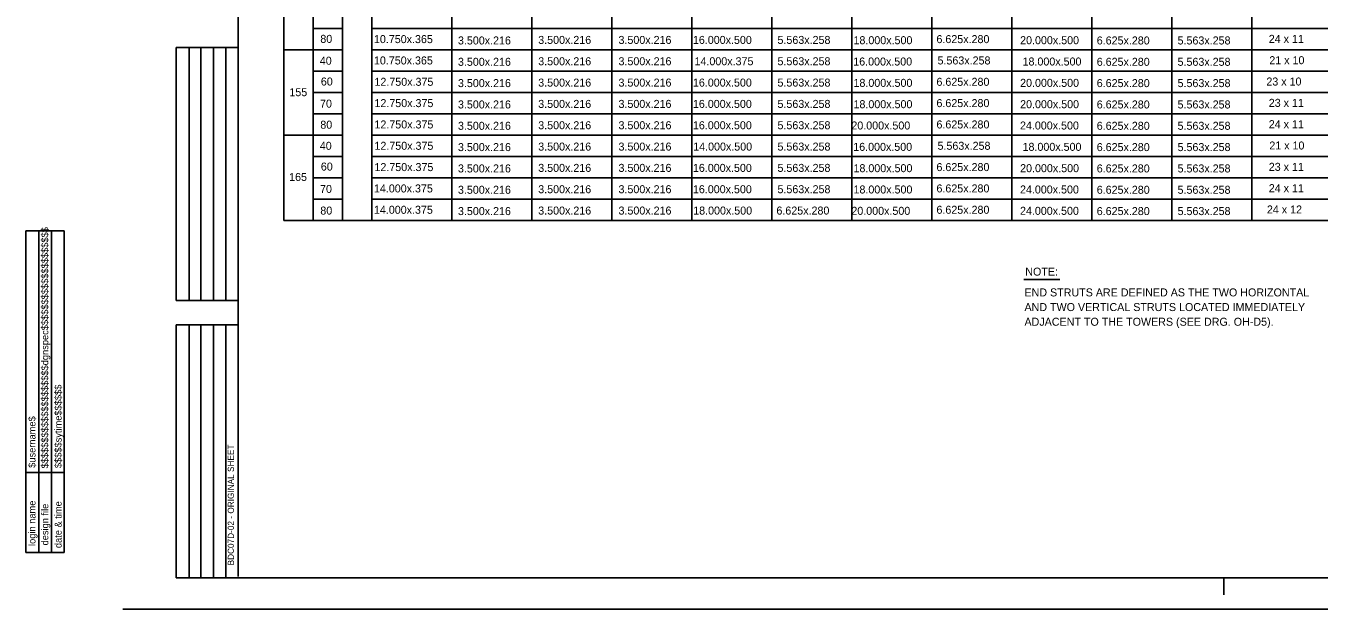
# Model space of a CAD drawing. Extents: x -3 to 26050223, y 0 to 12035012.
# Drawn here: x -3.03 to 37.37, y 0 to 18.23 of the extents above; entities that cross this region are included whole.
import ezdxf

# ---------------------------------------------------------------- set-up
doc = ezdxf.new("R2010")
doc.units = 0
doc.layers.add('1', color=7, linetype='Continuous')
doc.layers.add('2', color=7, linetype='Continuous')

msp = doc.modelspace()

# ---------------------------------------------------------------- linework, layer by layer
at = {"layer": '1'}
for p, q in [((3.6, 1.017), (3.6, 42.342)), ((5.025, 12.15), (5.025, 40.4)), ((5.942, 12.15), (5.942, 40.4)), ((6.858, 12.15), (6.858, 40.4)), ((7.775, 12.15), (7.775, 40.4)), ((17.775, 12.15), (17.775, 40.4)), ((35.275, 12.15), (35.275, 40.4)), ((10.275, 12.15), (10.275, 39.317)), ((12.775, 12.15), (12.775, 39.317)), ((15.275, 12.15), (15.275, 39.317)), ((22.775, 12.15), (22.775, 39.317)), ((27.775, 12.15), (27.775, 39.317)), ((32.775, 12.15), (32.775, 39.317)), ((20.275, 12.15), (20.275, 38.233)), ((25.275, 12.15), (25.275, 38.233)), ((30.275, 12.15), (30.275, 38.233)), ((5.942, 18.15), (6.858, 18.15)), ((7.792, 18.15), (64.025, 18.15)), ((1.667, 9.65), (1.667, 17.55)), ((1.667, 17.55), (3.6, 17.55)), ((2.067, 9.65), (2.067, 17.55)), ((2.433, 9.65), (2.433, 17.55)), ((2.833, 9.65), (2.833, 17.55)), ((3.217, 9.65), (3.217, 17.55)), ((5.025, 17.483), (6.858, 17.483)), ((7.792, 17.483), (64.025, 17.483)), ((5.942, 16.817), (6.858, 16.817)), ((7.792, 16.817), (64.025, 16.817)), ((5.942, 16.15), (6.858, 16.15)), ((7.792, 16.15), (64.025, 16.15)), ((5.942, 15.483), (6.858, 15.483)), ((7.792, 15.483), (64.025, 15.483)), ((5.025, 14.817), (6.858, 14.817)), ((7.792, 14.817), (64.025, 14.817)), ((5.942, 14.15), (6.858, 14.15)), ((7.792, 14.15), (64.025, 14.15)), ((5.942, 13.483), (6.858, 13.483)), ((7.792, 13.483), (64.025, 13.483)), ((5.942, 12.817), (6.858, 12.817)), ((7.792, 12.817), (64.025, 12.817)), ((5.025, 12.15), (66.775, 12.15)), ((-3.033, 1.767), (-3.033, 11.825)), ((-1.833, 11.825), (-3.033, 11.825)), ((-2.633, 1.767), (-2.633, 11.825)), ((-2.233, 1.767), (-2.233, 11.825)), ((-1.833, 1.767), (-1.833, 11.825)), ((28.15, 10.3), (29.267, 10.3)), ((3.6, 9.65), (1.667, 9.65)), ((1.667, 0.983), (1.667, 8.883)), ((1.667, 8.883), (3.6, 8.883)), ((2.067, 0.983), (2.067, 8.883)), ((2.433, 0.983), (2.433, 8.883)), ((2.833, 0.983), (2.833, 8.883)), ((3.217, 0.983), (3.217, 8.883)), ((-1.833, 4.275), (-3.033, 4.275)), ((-1.833, 1.767), (-3.033, 1.767)), ((3.6, 0.983), (1.667, 0.983)), ((3.6, 0.983), (68.183, 0.983)), ((34.392, 0.45), (34.392, 0.983)), ((68.892, 0), (0, 0))]:
    msp.add_line(p, q, dxfattribs=at)

# ---------------------------------------------------------------- texts
for s, p in [('80', (6.167, 17.7)), ('10.750x.365', (7.842, 17.692)), ('3.500x.216', (10.467, 17.65)), ('3.500x.216', (12.975, 17.667)), ('3.500x.216', (15.483, 17.667)), ('16.000x.500', (17.808, 17.667)), ('5.563x.258', (20.45, 17.667)), ('18.000x.500', (22.825, 17.658)), ('6.625x.280', (25.417, 17.692)), ('20.000x.500', (28.031, 17.658)), ('6.625x.280', (30.425, 17.65)), ('5.563x.258', (32.95, 17.65)), ('24 x 11', (35.8, 17.7)), ('40', (6.15, 17.017)), ('10.750x.365', (7.842, 17.025)), ('3.500x.216', (10.467, 16.983)), ('3.500x.216', (12.975, 17)), ('3.500x.216', (15.483, 17)), ('14.000x.375', (17.858, 17)), ('5.563x.258', (20.45, 17)), ('16.000x.500', (22.817, 16.992)), ('5.563x.258', (25.45, 17.025)), ('18.000x.500', (28.107, 16.992)), ('6.625x.280', (30.425, 16.983)), ('5.563x.258', (32.95, 16.983)), ('21 x 10', (35.817, 17.033)), ('60', (6.183, 16.367)), ('12.750x.375', (7.858, 16.358)), ('3.500x.216', (10.467, 16.317)), ('3.500x.216', (12.975, 16.333)), ('3.500x.216', (15.483, 16.333)), ('16.000x.500', (17.808, 16.333)), ('5.563x.258', (20.45, 16.333)), ('18.000x.500', (22.825, 16.325)), ('6.625x.280', (25.417, 16.358)), ('20.000x.500', (28.031, 16.325)), ('6.625x.280', (30.425, 16.317)), ('5.563x.258', (32.95, 16.317)), ('23 x 10', (35.725, 16.367)), ('155', (5.2, 16.033)), ('70', (6.158, 15.675)), ('12.750x.375', (7.858, 15.692)), ('3.500x.216', (10.467, 15.65)), ('3.500x.216', (12.975, 15.667)), ('3.500x.216', (15.483, 15.667)), ('16.000x.500', (17.808, 15.667)), ('5.563x.258', (20.45, 15.667)), ('18.000x.500', (22.825, 15.658)), ('6.625x.280', (25.417, 15.692)), ('20.000x.500', (28.031, 15.658)), ('6.625x.280', (30.425, 15.65)), ('5.563x.258', (32.95, 15.65)), ('23 x 11', (35.8, 15.7)), ('80', (6.167, 15.017)), ('12.750x.375', (7.858, 15.025)), ('3.500x.216', (10.467, 14.983)), ('3.500x.216', (12.975, 15)), ('3.500x.216', (15.483, 15)), ('16.000x.500', (17.808, 15)), ('5.563x.258', (20.45, 15)), ('20.000x.500', (22.758, 14.992)), ('6.625x.280', (25.417, 15.025)), ('24.000x.500', (28.027, 14.992)), ('6.625x.280', (30.425, 14.983)), ('5.563x.258', (32.95, 14.983)), ('24 x 11', (35.8, 15.033)), ('40', (6.15, 14.358)), ('12.750x.375', (7.858, 14.358)), ('3.500x.216', (10.467, 14.317)), ('3.500x.216', (12.975, 14.333)), ('3.500x.216', (15.483, 14.333)), ('14.000x.500', (17.817, 14.333)), ('5.563x.258', (20.45, 14.333)), ('16.000x.500', (22.817, 14.325)), ('5.563x.258', (25.45, 14.358)), ('18.000x.500', (28.107, 14.325)), ('6.625x.280', (30.425, 14.317)), ('5.563x.258', (32.95, 14.317)), ('21 x 10', (35.817, 14.367)), ('60', (6.183, 13.708)), ('12.750x.375', (7.858, 13.692)), ('3.500x.216', (10.467, 13.65)), ('3.500x.216', (12.975, 13.667)), ('3.500x.216', (15.483, 13.667)), ('16.000x.500', (17.808, 13.667)), ('5.563x.258', (20.45, 13.667)), ('18.000x.500', (22.825, 13.658)), ('6.625x.280', (25.417, 13.692)), ('20.000x.500', (28.031, 13.658)), ('6.625x.280', (30.425, 13.65)), ('5.563x.258', (32.95, 13.65)), ('23 x 11', (35.8, 13.7)), ('165', (5.192, 13.383)), ('70', (6.158, 13.008)), ('14.000x.375', (7.842, 13.025)), ('3.500x.216', (10.467, 12.983)), ('3.500x.216', (12.975, 13)), ('3.500x.216', (15.483, 13)), ('16.000x.500', (17.808, 13)), ('5.563x.258', (20.45, 13)), ('18.000x.500', (22.825, 12.992)), ('6.625x.280', (25.417, 13.025)), ('24.000x.500', (28.027, 12.992)), ('6.625x.280', (30.425, 12.983)), ('5.563x.258', (32.95, 12.983)), ('24 x 11', (35.8, 13.033)), ('80', (6.167, 12.333)), ('14.000x.375', (7.842, 12.358)), ('3.500x.216', (10.467, 12.317)), ('3.500x.216', (12.975, 12.333)), ('3.500x.216', (15.483, 12.333)), ('18.000x.500', (17.817, 12.333)), ('6.625x.280', (20.417, 12.333)), ('20.000x.500', (22.758, 12.325)), ('6.625x.280', (25.417, 12.358)), ('24.000x.500', (28.027, 12.325)), ('6.625x.280', (30.425, 12.317)), ('5.563x.258', (32.95, 12.317)), ('24 x 12', (35.742, 12.367)), ('NOTE:', (28.192, 10.425))]:
    msp.add_text(s, height=0.25, dxfattribs=at).set_placement(p)
for s, height, p in [('$$$$$$$$$$$$$$$$$$$$dgnspec$$$$$$$$$$$$$$$$$$$$', 0.21665, (-2.333, 4.4)), ('$$$$$sytime$$$$$$', 0.21665, (-1.917, 4.408)), ('$username$', 0.2167, (-2.733, 4.417)), ('BDC07D-02 - ORIGINAL SHEET', 0.19265, (3.467, 1.367)), ('login name', 0.2167, (-2.733, 1.975)), ('design file', 0.21665, (-2.333, 1.992)), ('date & time', 0.21665, (-1.917, 1.908))]:
    msp.add_text(s, height=height, rotation=90, dxfattribs=at).set_placement(p)
at = {"layer": '2'}
for s, p in [('END STRUTS ARE DEFINED AS THE TWO HORIZONTAL', (28.167, 9.775)), ('AND TWO VERTICAL STRUTS LOCATED IMMEDIATELY', (28.167, 9.317)), ('ADJACENT TO THE TOWERS (SEE DRG. OH-D5).', (28.167, 8.858))]:
    msp.add_text(s, height=0.25, dxfattribs=at).set_placement(p)

doc.saveas('drawing.dxf')
